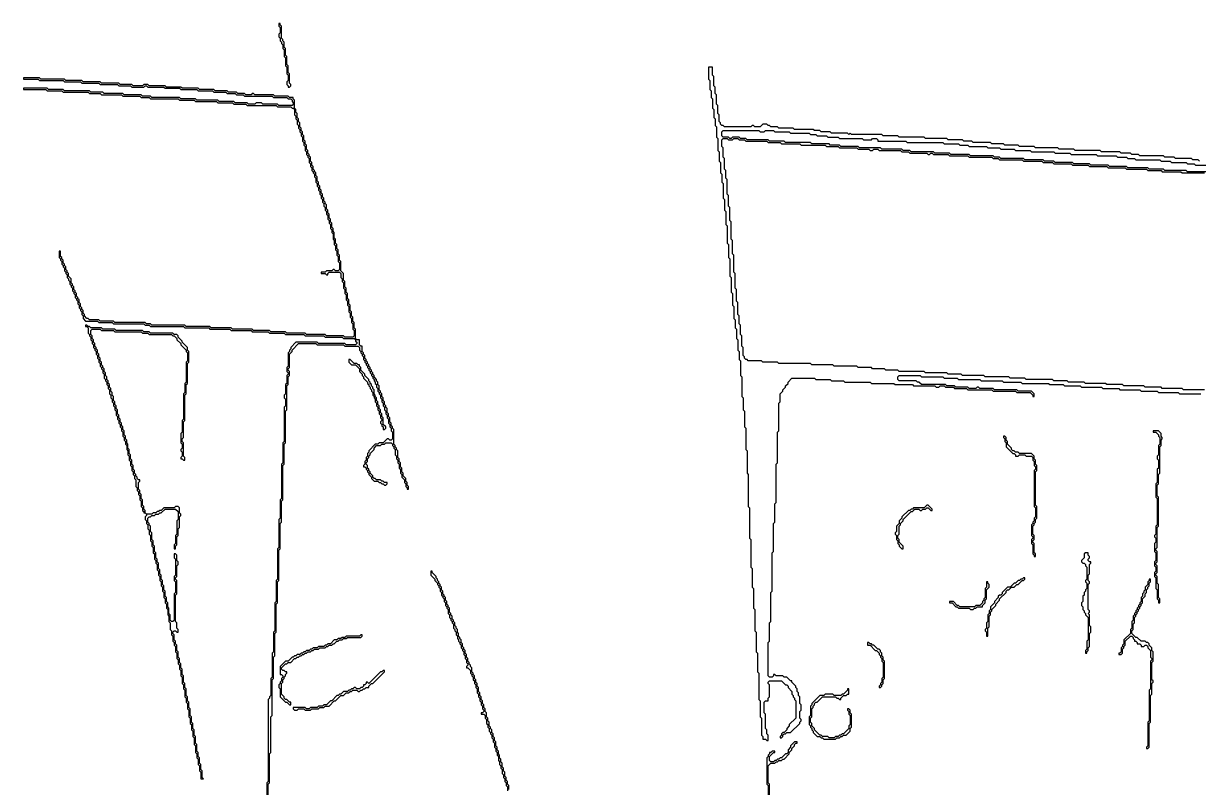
# Model space of a CAD drawing. Header units: metres. Extents: x 0 to 100, y 0 to 128.
# Drawn here: x 53.35 to 75.56, y 42.41 to 56.85 of the extents above; entities that cross this region are included whole.
import ezdxf

# ---------------------------------------------------------------- set-up
doc = ezdxf.new("R2010")
doc.units = ezdxf.units.M

msp = doc.modelspace()

# ---------------------------------------------------------------- linework, layer by layer
for points in [[(58.175, 56.85), (58.175, 56.8), (58.2, 56.775), (58.2, 56.675), (58.175, 56.65), (58.175, 56.6), (58.2, 56.575), (58.2, 56.525), (58.225, 56.5), (58.225, 56.475), (58.25, 56.45), (58.25, 56.375), (58.275, 56.35), (58.275, 56.225), (58.3, 56.2), (58.3, 56.05), (58.325, 56.025), (58.325, 55.9), (58.35, 55.875), (58.35, 55.775), (58.325, 55.75), (58.325, 55.7), (58.35, 55.675), (58.35, 55.65), (58.375, 55.65), (58.4, 55.675), (58.4, 55.7), (58.375, 55.725), (58.375, 55.9), (58.35, 55.925), (58.35, 56.05), (58.325, 56.075), (58.325, 56.225), (58.3, 56.25), (58.3, 56.375), (58.275, 56.4), (58.275, 56.5), (58.25, 56.525), (58.25, 56.55), (58.225, 56.575), (58.225, 56.8), (58.2, 56.825), (58.2, 56.85)], [(54.525, 51.15), (54.525, 51.125), (54.55, 51.125), (54.575, 51.1), (54.575, 51), (54.6, 50.975), (54.6, 50.95), (54.625, 50.925), (54.625, 50.875), (54.65, 50.85), (54.65, 50.8), (54.675, 50.775), (54.675, 50.725), (54.7, 50.7), (54.7, 50.675), (54.725, 50.65), (54.725, 50.6), (54.75, 50.575), (54.75, 50.525), (54.775, 50.5), (54.775, 50.45), (54.8, 50.425), (54.8, 50.375), (54.825, 50.35), (54.825, 50.325), (54.85, 50.3), (54.85, 50.25), (54.875, 50.225), (54.875, 50.15), (54.9, 50.125), (54.9, 50.1), (54.925, 50.075), (54.925, 50.025), (54.95, 50), (54.95, 49.95), (54.975, 49.925), (54.975, 49.85), (55, 49.825), (55, 49.775), (55.025, 49.75), (55.025, 49.7), (55.05, 49.675), (55.05, 49.625), (55.075, 49.6), (55.075, 49.55), (55.1, 49.525), (55.1, 49.45), (55.125, 49.425), (55.125, 49.375), (55.15, 49.35), (55.15, 49.3), (55.175, 49.275), (55.175, 49.225), (55.2, 49.2), (55.2, 49.15), (55.225, 49.125), (55.225, 49.05), (55.25, 49.025), (55.25, 48.975), (55.275, 48.95), (55.275, 48.9), (55.3, 48.875), (55.3, 48.8), (55.325, 48.775), (55.325, 48.7), (55.35, 48.675), (55.35, 48.6), (55.375, 48.575), (55.375, 48.5), (55.4, 48.475), (55.4, 48.4), (55.425, 48.375), (55.425, 48.325), (55.45, 48.3), (55.45, 48.25), (55.475, 48.225), (55.475, 48.1), (55.5, 48.075), (55.5, 48.025), (55.525, 48), (55.525, 47.95), (55.55, 47.925), (55.55, 47.85), (55.575, 47.825), (55.575, 47.725), (55.6, 47.7), (55.6, 47.65), (55.625, 47.625), (55.625, 47.6), (55.65, 47.6), (55.675, 47.575), (55.675, 47.55), (55.65, 47.525), (55.65, 47.475), (55.675, 47.45), (55.675, 47.4), (55.7, 47.375), (55.7, 47.3), (55.725, 47.275), (55.725, 47.2), (55.75, 47.175), (55.75, 47.075), (55.775, 47.05), (55.775, 46.975), (55.8, 46.95), (55.8, 46.85), (55.825, 46.825), (55.825, 46.725), (55.85, 46.7), (55.85, 46.65), (55.875, 46.625), (55.875, 46.525), (55.9, 46.5), (55.9, 46.425), (55.925, 46.4), (55.925, 46.325), (55.95, 46.3), (55.95, 46.225), (55.975, 46.2), (55.975, 46.125), (56, 46.1), (56, 46), (56.025, 45.975), (56.025, 45.9), (56.05, 45.875), (56.05, 45.8), (56.075, 45.775), (56.075, 45.675), (56.1, 45.65), (56.1, 45.55), (56.125, 45.525), (56.125, 45.4), (56.15, 45.375), (56.15, 45.3), (56.175, 45.275), (56.175, 45.175), (56.2, 45.15), (56.2, 45.1), (56.225, 45.075), (56.225, 44.975), (56.25, 44.95), (56.25, 44.85), (56.275, 44.825), (56.275, 44.75), (56.3, 44.725), (56.3, 44.65), (56.325, 44.625), (56.325, 44.525), (56.35, 44.5), (56.35, 44.375), (56.375, 44.35), (56.375, 44.275), (56.4, 44.25), (56.4, 44.125), (56.425, 44.1), (56.425, 44.025), (56.45, 44), (56.45, 43.9), (56.475, 43.875), (56.475, 43.75), (56.5, 43.725), (56.5, 43.625), (56.525, 43.6), (56.525, 43.5), (56.55, 43.475), (56.55, 43.375), (56.575, 43.35), (56.575, 43.225), (56.6, 43.2), (56.6, 43.075), (56.625, 43.05), (56.625, 42.975), (56.65, 42.95), (56.65, 42.85), (56.675, 42.825), (56.675, 42.725), (56.7, 42.7), (56.7, 42.575), (56.75, 42.575), (56.725, 42.6), (56.725, 42.725), (56.7, 42.75), (56.7, 42.85), (56.675, 42.875), (56.675, 42.975), (56.65, 43), (56.65, 43.075), (56.625, 43.1), (56.625, 43.225), (56.6, 43.25), (56.6, 43.375), (56.575, 43.4), (56.575, 43.5), (56.55, 43.525), (56.55, 43.625), (56.525, 43.65), (56.525, 43.75), (56.5, 43.775), (56.5, 43.9), (56.475, 43.925), (56.475, 44.025), (56.45, 44.05), (56.45, 44.125), (56.425, 44.15), (56.425, 44.275), (56.4, 44.3), (56.4, 44.375), (56.375, 44.4), (56.375, 44.525), (56.35, 44.55), (56.35, 44.65), (56.325, 44.675), (56.325, 44.75), (56.3, 44.775), (56.3, 44.85), (56.275, 44.875), (56.275, 44.975), (56.25, 45), (56.25, 45.1), (56.225, 45.125), (56.225, 45.175), (56.2, 45.2), (56.2, 45.3), (56.175, 45.325), (56.175, 45.35), (56.2, 45.375), (56.225, 45.375), (56.25, 45.35), (56.275, 45.35), (56.275, 45.4), (56.25, 45.425), (56.25, 45.525), (56.225, 45.55), (56.225, 46.05), (56.25, 46.075), (56.25, 46.325), (56.225, 46.35), (56.225, 46.375), (56.25, 46.4), (56.25, 46.6), (56.275, 46.625), (56.275, 46.675), (56.25, 46.7), (56.25, 46.8), (56.225, 46.825), (56.2, 46.825), (56.2, 46.75), (56.225, 46.725), (56.225, 46.425), (56.2, 46.4), (56.2, 46.325), (56.225, 46.3), (56.225, 46.1), (56.2, 46.075), (56.2, 45.575), (56.175, 45.55), (56.15, 45.55), (56.125, 45.575), (56.125, 45.675), (56.1, 45.7), (56.1, 45.8), (56.075, 45.825), (56.075, 45.9), (56.05, 45.925), (56.05, 46), (56.025, 46.025), (56.025, 46.125), (56, 46.15), (56, 46.225), (55.975, 46.25), (55.975, 46.325), (55.95, 46.35), (55.95, 46.425), (55.925, 46.45), (55.925, 46.525), (55.9, 46.55), (55.9, 46.65), (55.875, 46.675), (55.875, 46.725), (55.85, 46.75), (55.85, 46.85), (55.825, 46.875), (55.825, 46.975), (55.8, 47), (55.8, 47.075), (55.775, 47.1), (55.775, 47.225), (55.75, 47.25), (55.75, 47.35), (55.725, 47.375), (55.725, 47.4), (55.7, 47.425), (55.7, 47.5), (55.725, 47.525), (55.75, 47.525), (55.775, 47.55), (55.825, 47.55), (55.85, 47.575), (55.9, 47.575), (55.925, 47.6), (55.95, 47.6), (56.025, 47.675), (56.225, 47.675), (56.275, 47.625), (56.275, 47.475), (56.25, 47.45), (56.25, 47.2), (56.225, 47.175), (56.225, 47.025), (56.2, 47), (56.2, 46.925), (56.225, 46.925), (56.225, 46.975), (56.25, 47), (56.25, 47.15), (56.275, 47.175), (56.275, 47.3), (56.3, 47.325), (56.3, 47.525), (56.325, 47.55), (56.325, 47.575), (56.3, 47.6), (56.3, 47.7), (56.275, 47.725), (56.225, 47.725), (56.2, 47.7), (56, 47.7), (55.95, 47.65), (55.925, 47.65), (55.9, 47.625), (55.875, 47.625), (55.85, 47.6), (55.8, 47.6), (55.775, 47.575), (55.675, 47.575), (55.65, 47.6), (55.65, 47.65), (55.625, 47.675), (55.625, 47.725), (55.6, 47.75), (55.6, 47.85), (55.575, 47.875), (55.575, 47.95), (55.55, 47.975), (55.55, 48.025), (55.525, 48.05), (55.525, 48.175), (55.55, 48.2), (55.55, 48.225), (55.525, 48.225), (55.5, 48.25), (55.5, 48.275), (55.475, 48.3), (55.475, 48.325), (55.45, 48.35), (55.45, 48.4), (55.425, 48.425), (55.425, 48.5), (55.4, 48.525), (55.4, 48.6), (55.375, 48.625), (55.375, 48.7), (55.35, 48.725), (55.35, 48.8), (55.325, 48.825), (55.325, 48.9), (55.3, 48.925), (55.3, 48.975), (55.275, 49), (55.275, 49.05), (55.25, 49.075), (55.25, 49.15), (55.225, 49.175), (55.225, 49.225), (55.2, 49.25), (55.2, 49.3), (55.175, 49.325), (55.175, 49.375), (55.15, 49.4), (55.15, 49.45), (55.125, 49.475), (55.125, 49.55), (55.1, 49.575), (55.1, 49.625), (55.075, 49.65), (55.075, 49.7), (55.05, 49.725), (55.05, 49.8), (55.025, 49.825), (55.025, 49.875), (55, 49.9), (55, 49.95), (54.975, 49.975), (54.975, 50.025), (54.95, 50.05), (54.95, 50.1), (54.925, 50.125), (54.925, 50.175), (54.9, 50.2), (54.9, 50.25), (54.875, 50.275), (54.875, 50.325), (54.85, 50.35), (54.85, 50.375), (54.825, 50.4), (54.825, 50.45), (54.8, 50.475), (54.8, 50.525), (54.775, 50.55), (54.775, 50.6), (54.75, 50.625), (54.75, 50.675), (54.725, 50.7), (54.725, 50.725), (54.7, 50.75), (54.7, 50.8), (54.675, 50.825), (54.675, 50.875), (54.65, 50.9), (54.65, 50.95), (54.625, 50.975), (54.625, 51.05), (54.65, 51.075), (54.8, 51.075), (54.825, 51.05), (55.05, 51.05), (55.075, 51.025), (55.575, 51.025), (55.6, 51), (55.7, 51), (55.725, 50.975), (56.15, 50.975), (56.175, 50.95), (56.2, 50.95), (56.25, 50.9), (56.25, 50.875), (56.325, 50.8), (56.325, 50.775), (56.425, 50.675), (56.425, 50.65), (56.45, 50.625), (56.45, 50.475), (56.425, 50.45), (56.425, 50.075), (56.4, 50.05), (56.4, 49.875), (56.375, 49.85), (56.375, 49.375), (56.35, 49.35), (56.35, 49.125), (56.325, 49.1), (56.325, 48.925), (56.35, 48.9), (56.35, 48.825), (56.325, 48.8), (56.325, 48.775), (56.35, 48.75), (56.35, 48.675), (56.325, 48.65), (56.325, 48.625), (56.35, 48.625), (56.375, 48.6), (56.4, 48.6), (56.4, 48.65), (56.375, 48.675), (56.375, 48.925), (56.35, 48.95), (56.35, 49), (56.375, 49.025), (56.375, 49.325), (56.4, 49.35), (56.4, 49.825), (56.425, 49.85), (56.425, 50.025), (56.45, 50.05), (56.45, 50.425), (56.475, 50.45), (56.475, 50.65), (56.45, 50.675), (56.45, 50.725), (56.35, 50.825), (56.35, 50.85), (56.275, 50.925), (56.275, 50.95), (56.25, 50.975), (56.2, 50.975), (56.175, 51), (55.75, 51), (55.725, 51.025), (55.625, 51.025), (55.6, 51.05), (55.1, 51.05), (55.075, 51.075), (54.85, 51.075), (54.825, 51.1), (54.625, 51.1), (54.6, 51.125), (54.575, 51.125), (54.55, 51.15)], [(59.5, 50.5), (59.5, 50.45), (59.55, 50.4), (59.625, 50.4), (59.7, 50.325), (59.7, 50.275), (59.75, 50.225), (59.75, 50.2), (59.775, 50.175), (59.775, 50.15), (59.85, 50.075), (59.85, 50.05), (59.875, 50.025), (59.875, 50), (59.9, 49.975), (59.9, 49.95), (59.925, 49.925), (59.925, 49.9), (59.95, 49.875), (59.95, 49.825), (59.975, 49.8), (59.975, 49.775), (60, 49.75), (60, 49.7), (60.025, 49.675), (60.025, 49.625), (60.05, 49.6), (60.05, 49.55), (60.075, 49.525), (60.075, 49.475), (60.1, 49.45), (60.1, 49.4), (60.125, 49.375), (60.125, 49.35), (60.1, 49.325), (60.1, 49.3), (60.125, 49.275), (60.125, 49.25), (60.15, 49.225), (60.15, 49.175), (60.175, 49.175), (60.2, 49.2), (60.2, 49.225), (60.15, 49.275), (60.15, 49.4), (60.125, 49.425), (60.125, 49.475), (60.1, 49.5), (60.1, 49.55), (60.075, 49.575), (60.075, 49.625), (60.05, 49.65), (60.05, 49.7), (60.025, 49.725), (60.025, 49.775), (60, 49.8), (60, 49.825), (59.975, 49.85), (59.975, 49.925), (59.95, 49.95), (59.95, 49.975), (59.925, 50), (59.925, 50.025), (59.9, 50.05), (59.9, 50.075), (59.875, 50.1), (59.875, 50.125), (59.8, 50.2), (59.8, 50.225), (59.725, 50.3), (59.725, 50.35), (59.7, 50.375), (59.7, 50.4), (59.675, 50.4), (59.65, 50.425), (59.6, 50.425), (59.525, 50.5)], [(74.7, 49.15), (74.7, 49.125), (74.75, 49.125), (74.8, 49.075), (74.8, 49.05), (74.825, 49.025), (74.825, 48.9), (74.8, 48.875), (74.8, 48.7), (74.775, 48.675), (74.775, 48.625), (74.8, 48.6), (74.8, 48.45), (74.775, 48.425), (74.775, 48.175), (74.75, 48.15), (74.75, 47.9), (74.775, 47.875), (74.775, 47.375), (74.75, 47.35), (74.75, 47.2), (74.725, 47.175), (74.725, 47.15), (74.75, 47.125), (74.75, 47.05), (74.725, 47.025), (74.725, 46.875), (74.75, 46.85), (74.75, 46.7), (74.725, 46.675), (74.725, 46.6), (74.75, 46.575), (74.75, 46.5), (74.725, 46.475), (74.725, 46.4), (74.75, 46.375), (74.75, 46.175), (74.775, 46.15), (74.775, 45.975), (74.8, 45.95), (74.8, 45.9), (74.825, 45.9), (74.825, 45.975), (74.8, 46), (74.8, 46.25), (74.775, 46.275), (74.775, 46.4), (74.75, 46.425), (74.75, 46.45), (74.775, 46.475), (74.775, 46.6), (74.75, 46.625), (74.75, 46.65), (74.775, 46.675), (74.775, 46.875), (74.75, 46.9), (74.75, 46.925), (74.775, 46.95), (74.775, 47.325), (74.8, 47.35), (74.8, 47.9), (74.775, 47.925), (74.775, 48.125), (74.8, 48.15), (74.8, 48.325), (74.825, 48.35), (74.825, 48.85), (74.85, 48.875), (74.85, 48.975), (74.875, 49), (74.875, 49.025), (74.85, 49.05), (74.85, 49.1), (74.8, 49.15)], [(71.875, 49.05), (71.875, 49.025), (71.9, 49), (71.9, 48.95), (71.925, 48.925), (71.925, 48.85), (72.05, 48.725), (72.075, 48.725), (72.1, 48.7), (72.1, 48.675), (72.15, 48.675), (72.175, 48.7), (72.275, 48.7), (72.3, 48.675), (72.4, 48.675), (72.425, 48.65), (72.425, 48.6), (72.45, 48.575), (72.45, 48.5), (72.475, 48.475), (72.475, 48.425), (72.45, 48.4), (72.45, 47.725), (72.475, 47.7), (72.475, 47.525), (72.45, 47.5), (72.45, 47.45), (72.425, 47.425), (72.425, 47.4), (72.4, 47.375), (72.4, 47.175), (72.425, 47.15), (72.425, 47.125), (72.4, 47.1), (72.4, 47.025), (72.425, 47), (72.425, 46.825), (72.45, 46.8), (72.45, 46.775), (72.475, 46.775), (72.475, 46.825), (72.45, 46.85), (72.45, 47.025), (72.425, 47.05), (72.425, 47.075), (72.45, 47.1), (72.45, 47.175), (72.425, 47.2), (72.425, 47.35), (72.45, 47.375), (72.45, 47.4), (72.475, 47.425), (72.475, 47.475), (72.5, 47.5), (72.5, 47.725), (72.475, 47.75), (72.475, 48.375), (72.5, 48.4), (72.5, 48.5), (72.475, 48.525), (72.475, 48.6), (72.45, 48.625), (72.45, 48.675), (72.4, 48.725), (72.175, 48.725), (72.15, 48.75), (72.1, 48.75), (72.075, 48.775), (72.05, 48.775), (72.025, 48.8), (72.025, 48.825), (71.95, 48.9), (71.95, 48.95), (71.925, 48.975), (71.925, 49.025), (71.9, 49.05)], [(70.425, 47.75), (70.375, 47.7), (70.175, 47.7), (70.15, 47.675), (70.125, 47.675), (70.1, 47.65), (70.075, 47.65), (69.95, 47.525), (69.95, 47.5), (69.9, 47.45), (69.9, 47.4), (69.85, 47.35), (69.85, 47.25), (69.825, 47.225), (69.825, 47.2), (69.85, 47.175), (69.85, 47.1), (69.875, 47.075), (69.875, 47.025), (69.9, 47), (69.9, 46.975), (69.95, 46.925), (69.975, 46.925), (69.975, 46.975), (69.9, 47.05), (69.9, 47.1), (69.875, 47.125), (69.875, 47.175), (69.9, 47.2), (69.9, 47.35), (69.925, 47.375), (69.925, 47.4), (69.975, 47.45), (69.975, 47.475), (70.125, 47.625), (70.15, 47.625), (70.2, 47.675), (70.275, 47.675), (70.3, 47.65), (70.325, 47.65), (70.35, 47.675), (70.4, 47.675), (70.425, 47.7), (70.45, 47.7), (70.5, 47.65), (70.525, 47.65), (70.525, 47.675), (70.45, 47.75)], [(73.425, 46.85), (73.4, 46.825), (73.4, 46.75), (73.35, 46.7), (73.35, 46.675), (73.375, 46.65), (73.4, 46.65), (73.425, 46.625), (73.425, 46.6), (73.45, 46.575), (73.45, 46.35), (73.425, 46.325), (73.425, 46.3), (73.45, 46.275), (73.45, 46.175), (73.425, 46.15), (73.425, 46.125), (73.4, 46.1), (73.4, 46.05), (73.375, 46.025), (73.375, 45.925), (73.35, 45.9), (73.35, 45.85), (73.375, 45.825), (73.375, 45.775), (73.4, 45.75), (73.4, 45.725), (73.425, 45.7), (73.425, 45.675), (73.475, 45.625), (73.475, 45.2), (73.45, 45.175), (73.45, 45.025), (73.425, 45), (73.425, 44.95), (73.45, 44.95), (73.45, 44.975), (73.475, 45), (73.475, 45.05), (73.5, 45.075), (73.5, 45.325), (73.525, 45.35), (73.525, 45.45), (73.5, 45.475), (73.5, 45.675), (73.475, 45.7), (73.5, 45.725), (73.5, 45.75), (73.475, 45.775), (73.475, 46.25), (73.5, 46.275), (73.5, 46.3), (73.475, 46.325), (73.475, 46.425), (73.5, 46.45), (73.5, 46.625), (73.525, 46.65), (73.525, 46.675), (73.5, 46.675), (73.475, 46.7), (73.475, 46.725), (73.5, 46.75), (73.5, 46.775), (73.475, 46.8), (73.475, 46.85)], [(71.55, 46.3), (71.55, 46.2), (71.525, 46.175), (71.525, 46), (71.5, 45.975), (71.5, 45.95), (71.475, 45.925), (71.475, 45.9), (71.425, 45.85), (71.35, 45.85), (71.325, 45.825), (71.05, 45.825), (71.025, 45.85), (71, 45.85), (70.925, 45.925), (70.85, 45.925), (70.85, 45.9), (70.9, 45.9), (70.975, 45.825), (71, 45.825), (71.025, 45.8), (71.225, 45.8), (71.25, 45.775), (71.3, 45.775), (71.325, 45.8), (71.35, 45.8), (71.375, 45.825), (71.475, 45.825), (71.475, 45.85), (71.525, 45.9), (71.525, 45.95), (71.55, 45.975), (71.55, 46.15), (71.6, 46.2), (71.6, 46.25), (71.575, 46.275), (71.575, 46.3)], [(72.25, 46.375), (72.225, 46.35), (72.2, 46.35), (72.175, 46.325), (72.15, 46.325), (72.1, 46.275), (72.075, 46.275), (72, 46.2), (71.95, 46.2), (71.85, 46.1), (71.85, 46.075), (71.825, 46.05), (71.8, 46.05), (71.775, 46.025), (71.775, 46), (71.7, 45.925), (71.7, 45.9), (71.625, 45.825), (71.625, 45.775), (71.6, 45.75), (71.6, 45.7), (71.575, 45.675), (71.575, 45.55), (71.55, 45.525), (71.55, 45.425), (71.525, 45.4), (71.525, 45.375), (71.55, 45.35), (71.55, 45.275), (71.575, 45.275), (71.575, 45.425), (71.6, 45.45), (71.6, 45.65), (71.625, 45.675), (71.625, 45.725), (71.65, 45.75), (71.65, 45.775), (71.725, 45.85), (71.725, 45.875), (71.8, 45.95), (71.8, 45.975), (71.925, 46.1), (71.925, 46.125), (71.95, 46.15), (71.975, 46.15), (72.025, 46.2), (72.075, 46.2), (72.125, 46.25), (72.15, 46.25), (72.225, 46.325), (72.25, 46.325), (72.275, 46.35), (72.275, 46.375)], [(74.625, 46.35), (74.625, 46.325), (74.6, 46.3), (74.6, 46.25), (74.55, 46.2), (74.55, 46.15), (74.525, 46.125), (74.525, 46.1), (74.5, 46.075), (74.5, 46.025), (74.475, 46), (74.475, 45.925), (74.45, 45.9), (74.45, 45.875), (74.425, 45.85), (74.425, 45.825), (74.4, 45.8), (74.4, 45.775), (74.375, 45.75), (74.375, 45.725), (74.35, 45.7), (74.35, 45.675), (74.325, 45.65), (74.325, 45.575), (74.3, 45.55), (74.3, 45.425), (74.275, 45.4), (74.275, 45.325), (74.15, 45.2), (74.15, 45.125), (74.125, 45.1), (74.125, 45.075), (74.1, 45.05), (74.1, 44.975), (74.075, 44.95), (74.05, 44.95), (74.05, 44.925), (74.1, 44.925), (74.125, 44.95), (74.125, 45.025), (74.15, 45.05), (74.15, 45.075), (74.175, 45.1), (74.175, 45.175), (74.275, 45.275), (74.3, 45.275), (74.325, 45.25), (74.325, 45.225), (74.35, 45.2), (74.35, 45.175), (74.375, 45.175), (74.4, 45.15), (74.4, 45.125), (74.45, 45.125), (74.475, 45.1), (74.475, 45.075), (74.525, 45.075), (74.55, 45.1), (74.575, 45.1), (74.6, 45.075), (74.6, 45.05), (74.65, 45), (74.65, 44.875), (74.675, 44.85), (74.675, 44.825), (74.65, 44.8), (74.65, 44.275), (74.625, 44.25), (74.625, 43.675), (74.6, 43.65), (74.6, 43.2), (74.575, 43.175), (74.575, 43.15), (74.6, 43.15), (74.625, 43.175), (74.625, 43.625), (74.65, 43.65), (74.65, 44.15), (74.675, 44.175), (74.675, 44.375), (74.7, 44.4), (74.7, 44.425), (74.675, 44.45), (74.675, 44.775), (74.7, 44.8), (74.7, 44.975), (74.675, 45), (74.675, 45.05), (74.625, 45.1), (74.625, 45.125), (74.6, 45.15), (74.575, 45.15), (74.55, 45.175), (74.475, 45.175), (74.4, 45.25), (74.375, 45.25), (74.3, 45.325), (74.3, 45.375), (74.325, 45.4), (74.325, 45.5), (74.35, 45.525), (74.35, 45.625), (74.375, 45.65), (74.375, 45.675), (74.4, 45.7), (74.4, 45.725), (74.425, 45.75), (74.425, 45.775), (74.45, 45.8), (74.45, 45.825), (74.475, 45.85), (74.475, 45.875), (74.5, 45.9), (74.5, 45.975), (74.55, 46.025), (74.55, 46.075), (74.575, 46.1), (74.575, 46.15), (74.6, 46.175), (74.6, 46.2), (74.625, 46.225), (74.625, 46.275), (74.65, 46.3), (74.65, 46.35)], [(59.725, 45.3), (59.7, 45.275), (59.45, 45.275), (59.425, 45.25), (59.375, 45.25), (59.35, 45.225), (59.3, 45.225), (59.275, 45.2), (59.225, 45.2), (59.15, 45.125), (59.1, 45.125), (59.075, 45.1), (59.05, 45.1), (59.025, 45.075), (58.925, 45.075), (58.9, 45.05), (58.825, 45.05), (58.8, 45.025), (58.775, 45.025), (58.75, 45), (58.7, 45), (58.675, 44.975), (58.65, 44.975), (58.625, 44.95), (58.6, 44.95), (58.575, 44.925), (58.525, 44.925), (58.5, 44.9), (58.475, 44.9), (58.45, 44.875), (58.425, 44.875), (58.35, 44.8), (58.3, 44.8), (58.2, 44.7), (58.2, 44.55), (58.225, 44.55), (58.25, 44.525), (58.25, 44.5), (58.225, 44.475), (58.225, 44.425), (58.2, 44.4), (58.2, 44.375), (58.175, 44.35), (58.175, 44.3), (58.2, 44.275), (58.2, 44.125), (58.3, 44.025), (58.325, 44.025), (58.375, 43.975), (58.4, 43.975), (58.4, 44.025), (58.375, 44.025), (58.325, 44.075), (58.3, 44.075), (58.275, 44.1), (58.275, 44.125), (58.225, 44.175), (58.225, 44.375), (58.25, 44.4), (58.25, 44.45), (58.275, 44.475), (58.275, 44.5), (58.3, 44.525), (58.3, 44.55), (58.325, 44.575), (58.325, 44.6), (58.3, 44.6), (58.275, 44.625), (58.25, 44.625), (58.225, 44.65), (58.225, 44.675), (58.3, 44.75), (58.325, 44.75), (58.35, 44.775), (58.4, 44.775), (58.475, 44.85), (58.5, 44.85), (58.525, 44.875), (58.55, 44.875), (58.575, 44.9), (58.6, 44.9), (58.625, 44.925), (58.65, 44.925), (58.675, 44.95), (58.7, 44.95), (58.725, 44.975), (58.775, 44.975), (58.8, 45), (58.825, 45), (58.85, 45.025), (58.925, 45.025), (58.95, 45.05), (59.05, 45.05), (59.075, 45.075), (59.1, 45.075), (59.125, 45.1), (59.175, 45.1), (59.2, 45.125), (59.225, 45.125), (59.275, 45.175), (59.3, 45.175), (59.325, 45.2), (59.375, 45.2), (59.4, 45.225), (59.45, 45.225), (59.475, 45.25), (59.725, 45.25), (59.75, 45.275), (59.75, 45.3)], [(69.3, 45.15), (69.3, 45.1), (69.35, 45.1), (69.45, 45), (69.475, 45), (69.525, 44.95), (69.525, 44.925), (69.55, 44.9), (69.55, 44.875), (69.575, 44.85), (69.575, 44.8), (69.6, 44.775), (69.6, 44.5), (69.575, 44.475), (69.575, 44.4), (69.55, 44.375), (69.55, 44.35), (69.525, 44.325), (69.525, 44.3), (69.55, 44.3), (69.575, 44.325), (69.575, 44.35), (69.6, 44.375), (69.6, 44.45), (69.625, 44.475), (69.625, 44.8), (69.6, 44.825), (69.6, 44.875), (69.575, 44.9), (69.575, 44.95), (69.55, 44.975), (69.55, 45), (69.525, 45.025), (69.5, 45.025), (69.425, 45.1), (69.4, 45.1), (69.375, 45.125), (69.35, 45.125), (69.325, 45.15)], [(60.15, 44.625), (60.125, 44.6), (60.1, 44.6), (59.875, 44.375), (59.85, 44.4), (59.825, 44.4), (59.825, 44.375), (59.8, 44.35), (59.775, 44.35), (59.775, 44.325), (59.75, 44.3), (59.725, 44.3), (59.7, 44.275), (59.65, 44.275), (59.625, 44.3), (59.6, 44.3), (59.575, 44.275), (59.55, 44.275), (59.525, 44.25), (59.5, 44.25), (59.475, 44.225), (59.4, 44.225), (59.35, 44.175), (59.325, 44.175), (59.3, 44.15), (59.275, 44.15), (59.175, 44.05), (59.15, 44.05), (59.075, 43.975), (59.025, 43.975), (59, 43.95), (58.925, 43.95), (58.9, 43.925), (58.775, 43.925), (58.75, 43.9), (58.7, 43.9), (58.675, 43.925), (58.45, 43.925), (58.45, 43.9), (58.475, 43.875), (58.525, 43.875), (58.55, 43.9), (58.65, 43.9), (58.675, 43.875), (58.775, 43.875), (58.8, 43.9), (58.925, 43.9), (58.95, 43.925), (59.025, 43.925), (59.05, 43.95), (59.125, 43.95), (59.225, 44.05), (59.25, 44.05), (59.35, 44.15), (59.4, 44.15), (59.45, 44.2), (59.5, 44.2), (59.525, 44.225), (59.55, 44.225), (59.575, 44.25), (59.65, 44.25), (59.675, 44.225), (59.7, 44.225), (59.725, 44.25), (59.75, 44.25), (59.775, 44.275), (59.8, 44.275), (59.825, 44.3), (59.875, 44.3), (59.875, 44.325), (59.925, 44.375), (59.95, 44.375), (60.175, 44.6), (60.175, 44.625)], [(68.925, 44.275), (68.925, 44.25), (68.85, 44.175), (68.825, 44.175), (68.8, 44.15), (68.675, 44.15), (68.65, 44.175), (68.5, 44.175), (68.475, 44.15), (68.4, 44.15), (68.25, 44), (68.25, 43.975), (68.225, 43.95), (68.225, 43.775), (68.2, 43.75), (68.2, 43.6), (68.225, 43.575), (68.225, 43.55), (68.25, 43.525), (68.25, 43.5), (68.275, 43.475), (68.275, 43.45), (68.35, 43.375), (68.4, 43.375), (68.425, 43.35), (68.45, 43.35), (68.475, 43.325), (68.7, 43.325), (68.725, 43.35), (68.775, 43.35), (68.8, 43.375), (68.825, 43.375), (68.85, 43.4), (68.9, 43.4), (68.975, 43.475), (68.975, 43.525), (69, 43.55), (69, 43.8), (68.975, 43.825), (68.975, 43.875), (68.95, 43.9), (68.925, 43.9), (68.925, 43.875), (68.95, 43.85), (68.95, 43.8), (68.975, 43.775), (68.975, 43.6), (68.95, 43.575), (68.95, 43.525), (68.85, 43.425), (68.825, 43.425), (68.8, 43.4), (68.775, 43.4), (68.75, 43.375), (68.7, 43.375), (68.675, 43.35), (68.575, 43.35), (68.55, 43.375), (68.45, 43.375), (68.425, 43.4), (68.4, 43.4), (68.3, 43.5), (68.3, 43.525), (68.25, 43.575), (68.25, 43.625), (68.225, 43.65), (68.225, 43.725), (68.25, 43.75), (68.25, 43.9), (68.275, 43.925), (68.275, 43.95), (68.3, 43.975), (68.3, 44), (68.325, 44.025), (68.35, 44.025), (68.45, 44.125), (68.7, 44.125), (68.725, 44.1), (68.75, 44.1), (68.775, 44.075), (68.8, 44.075), (68.8, 44.1), (68.85, 44.15), (68.9, 44.15), (68.925, 44.175), (68.95, 44.175), (68.95, 44.275)]]:
    msp.add_lwpolyline(points, close=True)
for points in [[(75.575, 54.25), (75.55, 54.275), (75.45, 54.275), (75.425, 54.3), (75.125, 54.3), (75.1, 54.325), (74.925, 54.325), (74.9, 54.35), (74.45, 54.35), (74.425, 54.375), (74.3, 54.375), (74.275, 54.4), (74.1, 54.4), (74.075, 54.425), (73.725, 54.425), (73.7, 54.45), (73.225, 54.45), (73.2, 54.475), (72.925, 54.475), (72.9, 54.5), (72.475, 54.5), (72.45, 54.525), (72.175, 54.525), (72.15, 54.55), (71.9, 54.55), (71.875, 54.575), (71.65, 54.575), (71.625, 54.6), (71.3, 54.6), (71.275, 54.625), (71.125, 54.625), (71.1, 54.65), (70.825, 54.65), (70.8, 54.675), (70.4, 54.675), (70.375, 54.7), (69.9, 54.7), (69.875, 54.725), (69.6, 54.725), (69.575, 54.75), (69, 54.75), (68.975, 54.775), (68.95, 54.75), (68.925, 54.775), (68.625, 54.775), (68.6, 54.8), (68.425, 54.8), (68.4, 54.825), (68.3, 54.825), (68.275, 54.85), (67.925, 54.85), (67.9, 54.875), (67.625, 54.875), (67.6, 54.9), (67.475, 54.9), (67.45, 54.925), (67.425, 54.925), (67.4, 54.95), (67.325, 54.95), (67.275, 54.9), (67.175, 54.9), (67.15, 54.925), (67.125, 54.925), (67.1, 54.9), (66.6, 54.9), (66.575, 54.925), (66.55, 54.925), (66.525, 54.95), (66.525, 54.975), (66.5, 55), (66.5, 55.125), (66.475, 55.15), (66.475, 55.3), (66.45, 55.325), (66.45, 55.5), (66.425, 55.525), (66.425, 55.65), (66.4, 55.675), (66.4, 55.85), (66.375, 55.875), (66.375, 56.025), (66.3, 56.025), (66.3, 55.8), (66.325, 55.775), (66.325, 55.6), (66.35, 55.575), (66.35, 55.45), (66.375, 55.425), (66.375, 55.25), (66.4, 55.225), (66.4, 55.075), (66.425, 55.05), (66.425, 54.925), (66.45, 54.9), (66.45, 54.7), (66.475, 54.675), (66.475, 54.45), (66.5, 54.425), (66.5, 54.25), (66.525, 54.225), (66.525, 54.025), (66.55, 54), (66.55, 53.85), (66.575, 53.825), (66.575, 53.55), (66.6, 53.525), (66.6, 53.325), (66.625, 53.3), (66.625, 53.05), (66.65, 53.025), (66.65, 52.7), (66.675, 52.675), (66.675, 52.425), (66.7, 52.4), (66.7, 52.075), (66.725, 52.05), (66.725, 51.775), (66.75, 51.75), (66.75, 51.525), (66.775, 51.5), (66.775, 51.275), (66.8, 51.25), (66.8, 51.1), (66.825, 51.075), (66.825, 50.9), (66.85, 50.875), (66.85, 50.675), (66.875, 50.65), (66.875, 50.5), (66.9, 50.475), (66.9, 50.2), (66.925, 50.175), (66.925, 49.8), (66.95, 49.775), (66.95, 49.55), (66.975, 49.525), (66.975, 49.225), (67, 49.2), (67, 48.8), (67.025, 48.775), (67.025, 48.35), (67.05, 48.325), (67.05, 47.725), (67.075, 47.7), (67.075, 47.125), (67.1, 47.1), (67.1, 46.575), (67.125, 46.55), (67.125, 46.2), (67.15, 46.175), (67.15, 45.8), (67.175, 45.775), (67.175, 45.375), (67.2, 45.35), (67.2, 44.975), (67.225, 44.95), (67.225, 44.6), (67.25, 44.575), (67.25, 44.075), (67.275, 44.05), (67.275, 43.75), (67.3, 43.725), (67.3, 43.4), (67.325, 43.375), (67.325, 43.325), (67.375, 43.325), (67.4, 43.3), (67.425, 43.3), (67.425, 43.4), (67.4, 43.425), (67.4, 43.5), (67.375, 43.525), (67.375, 43.8), (67.35, 43.825), (67.35, 44.025), (67.375, 44.05), (67.425, 44.05), (67.425, 44.1), (67.45, 44.125), (67.45, 44.35), (67.425, 44.375), (67.425, 44.4), (67.45, 44.425), (67.675, 44.425), (67.75, 44.35), (67.775, 44.35), (67.8, 44.325), (67.8, 44.3), (67.875, 44.225), (67.875, 44.175), (67.9, 44.15), (67.9, 44.125), (67.925, 44.1), (67.925, 44.075), (67.95, 44.05), (67.95, 43.725), (67.825, 43.6), (67.825, 43.575), (67.775, 43.525), (67.775, 43.5), (67.725, 43.45), (67.7, 43.45), (67.675, 43.425), (67.675, 43.4), (67.65, 43.375), (67.65, 43.35), (67.675, 43.35), (67.7, 43.375), (67.7, 43.4), (67.725, 43.425), (67.75, 43.425), (67.775, 43.45), (67.85, 43.45), (68.025, 43.625), (68.025, 43.65), (68.05, 43.675), (68.05, 43.7), (68.025, 43.725), (68.025, 43.85), (68.05, 43.875), (68.05, 43.975), (68.025, 44), (68.025, 44.125), (68, 44.15), (68, 44.2), (67.975, 44.225), (67.975, 44.275), (67.95, 44.3), (67.95, 44.325), (67.875, 44.4), (67.875, 44.425), (67.85, 44.425), (67.775, 44.5), (67.725, 44.5), (67.7, 44.525), (67.575, 44.525), (67.55, 44.55), (67.525, 44.55), (67.525, 44.525), (67.5, 44.5), (67.45, 44.5), (67.425, 44.525), (67.425, 45.15), (67.45, 45.175), (67.45, 45.525), (67.475, 45.55), (67.475, 46.1), (67.5, 46.125), (67.5, 46.85), (67.525, 46.875), (67.525, 47.4), (67.55, 47.425), (67.55, 47.775), (67.575, 47.8), (67.575, 48.525), (67.6, 48.55), (67.6, 49.125), (67.625, 49.15), (67.625, 49.675), (67.65, 49.7), (67.65, 49.85), (67.7, 49.9), (67.7, 49.925), (67.75, 49.975), (67.75, 50), (67.8, 50.05), (67.8, 50.075), (67.875, 50.15), (68.3, 50.15), (68.325, 50.125), (68.6, 50.125), (68.625, 50.1), (68.85, 50.1), (68.875, 50.075), (69.35, 50.075), (69.375, 50.05), (69.8, 50.05), (69.825, 50.025), (70.15, 50.025), (70.175, 50), (70.575, 50), (70.6, 49.975), (70.65, 49.975), (70.675, 50), (70.75, 50), (70.775, 49.975), (70.925, 49.975), (70.95, 49.95), (71.175, 49.95), (71.2, 49.925), (71.65, 49.925), (71.675, 49.9), (72.1, 49.9), (72.125, 49.875), (72.375, 49.875), (72.425, 49.825), (72.425, 49.8), (72.45, 49.8), (72.45, 49.85), (72.4, 49.9), (72.15, 49.9), (72.125, 49.925), (71.7, 49.925), (71.675, 49.95), (71.425, 49.95), (71.4, 49.975), (71.375, 49.975), (71.35, 49.95), (71.225, 49.95), (71.2, 49.975), (70.975, 49.975), (70.95, 50), (70.8, 50), (70.775, 50.025), (70.325, 50.025), (70.275, 50.075), (70.25, 50.075), (70.225, 50.1), (69.9, 50.1), (69.875, 50.125), (69.875, 50.175), (69.9, 50.2), (70.3, 50.2), (70.325, 50.175), (70.725, 50.175), (70.75, 50.15), (71, 50.15), (71.025, 50.125), (71.425, 50.125), (71.45, 50.1), (71.85, 50.1), (71.875, 50.075), (72.2, 50.075), (72.225, 50.05), (72.725, 50.05), (72.75, 50.025), (73, 50.025), (73.025, 50), (73.325, 50), (73.35, 49.975), (73.725, 49.975), (73.75, 49.95), (74.05, 49.95), (74.075, 49.925), (74.45, 49.925), (74.475, 49.9), (74.775, 49.9), (74.8, 49.875), (75.175, 49.875), (75.2, 49.85), (75.6, 49.85)], [(57.975, 42), (57.975, 42.475), (58, 42.5), (58, 43.05), (58.025, 43.075), (58.025, 43.75), (58.05, 43.775), (58.05, 44.45), (58.075, 44.475), (58.075, 44.875), (58.1, 44.9), (58.1, 45.325), (58.125, 45.35), (58.125, 45.875), (58.15, 45.9), (58.15, 46.3), (58.175, 46.325), (58.175, 46.9), (58.2, 46.925), (58.2, 47.4), (58.225, 47.425), (58.225, 47.825), (58.25, 47.85), (58.25, 48.5), (58.275, 48.525), (58.275, 48.9), (58.3, 48.925), (58.3, 49.525), (58.325, 49.55), (58.325, 50), (58.35, 50.025), (58.35, 50.175), (58.375, 50.2), (58.375, 50.275), (58.35, 50.3), (58.35, 50.325), (58.375, 50.35), (58.375, 50.6), (58.425, 50.65), (58.425, 50.675), (58.55, 50.8), (58.875, 50.8), (58.9, 50.775), (59.4, 50.775), (59.425, 50.75), (59.675, 50.75), (59.7, 50.725), (59.7, 50.675), (59.725, 50.65), (59.725, 50.625), (59.75, 50.6), (59.75, 50.575), (59.775, 50.55), (59.775, 50.5), (59.8, 50.475), (59.8, 50.45), (59.825, 50.425), (59.825, 50.4), (59.85, 50.375), (59.85, 50.35), (59.875, 50.325), (59.875, 50.3), (59.9, 50.275), (59.9, 50.25), (59.925, 50.225), (59.925, 50.2), (59.95, 50.175), (59.95, 50.15), (59.975, 50.125), (59.975, 50.1), (60, 50.075), (60, 50.05), (60.025, 50.025), (60.025, 49.975), (60.05, 49.95), (60.05, 49.9), (60.075, 49.875), (60.075, 49.85), (60.1, 49.825), (60.1, 49.775), (60.125, 49.75), (60.125, 49.7), (60.15, 49.675), (60.15, 49.625), (60.175, 49.6), (60.175, 49.55), (60.2, 49.525), (60.2, 49.475), (60.225, 49.45), (60.225, 49.4), (60.25, 49.375), (60.25, 49.3), (60.275, 49.275), (60.275, 49.225), (60.3, 49.2), (60.3, 49.15), (60.325, 49.125), (60.325, 49), (60.3, 48.975), (60.275, 48.975), (60.25, 49), (60.225, 49), (60.15, 48.925), (60.075, 48.925), (60.05, 48.9), (60, 48.9), (59.875, 48.775), (59.875, 48.75), (59.85, 48.725), (59.85, 48.675), (59.825, 48.65), (59.825, 48.6), (59.8, 48.575), (59.8, 48.525), (59.775, 48.5), (59.775, 48.475), (59.8, 48.475), (59.825, 48.45), (59.825, 48.425), (59.85, 48.4), (59.85, 48.375), (59.875, 48.35), (59.875, 48.325), (59.925, 48.275), (59.925, 48.25), (59.975, 48.2), (60.05, 48.2), (60.075, 48.175), (60.1, 48.175), (60.125, 48.15), (60.15, 48.15), (60.175, 48.125), (60.2, 48.125), (60.225, 48.15), (60.225, 48.175), (60.175, 48.175), (60.15, 48.2), (60.125, 48.2), (60.1, 48.225), (60.025, 48.225), (60, 48.25), (59.975, 48.25), (59.95, 48.275), (59.95, 48.3), (59.9, 48.35), (59.9, 48.375), (59.875, 48.4), (59.875, 48.425), (59.85, 48.45), (59.85, 48.5), (59.825, 48.525), (59.825, 48.55), (59.85, 48.575), (59.85, 48.625), (59.875, 48.65), (59.875, 48.675), (59.9, 48.7), (59.9, 48.725), (59.975, 48.8), (59.975, 48.825), (60.025, 48.875), (60.1, 48.875), (60.125, 48.9), (60.175, 48.9), (60.2, 48.925), (60.3, 48.925), (60.325, 48.9), (60.325, 48.875), (60.35, 48.85), (60.35, 48.825), (60.375, 48.8), (60.375, 48.7), (60.4, 48.675), (60.4, 48.625), (60.425, 48.6), (60.425, 48.55), (60.45, 48.525), (60.45, 48.45), (60.475, 48.425), (60.475, 48.35), (60.5, 48.325), (60.5, 48.275), (60.55, 48.225), (60.55, 48.175), (60.575, 48.15), (60.575, 48.1), (60.6, 48.075), (60.6, 48.05), (60.625, 48.05), (60.625, 48.1), (60.6, 48.125), (60.6, 48.175), (60.575, 48.2), (60.575, 48.25), (60.525, 48.3), (60.525, 48.35), (60.5, 48.375), (60.5, 48.45), (60.475, 48.475), (60.475, 48.55), (60.45, 48.575), (60.45, 48.625), (60.425, 48.65), (60.425, 48.775), (60.4, 48.8), (60.4, 48.825), (60.375, 48.85), (60.375, 48.875), (60.35, 48.9), (60.35, 49.175), (60.325, 49.2), (60.325, 49.225), (60.3, 49.25), (60.3, 49.3), (60.275, 49.325), (60.275, 49.4), (60.25, 49.425), (60.25, 49.475), (60.225, 49.5), (60.225, 49.575), (60.2, 49.6), (60.2, 49.625), (60.175, 49.65), (60.175, 49.7), (60.15, 49.725), (60.15, 49.775), (60.125, 49.8), (60.125, 49.85), (60.1, 49.875), (60.1, 49.9), (60.075, 49.925), (60.075, 50), (60.05, 50.025), (60.05, 50.075), (60.025, 50.1), (60.025, 50.125), (59.975, 50.175), (59.975, 50.2), (59.95, 50.225), (59.95, 50.25), (59.925, 50.275), (59.925, 50.3), (59.9, 50.325), (59.9, 50.35), (59.875, 50.375), (59.875, 50.4), (59.85, 50.425), (59.85, 50.45), (59.825, 50.475), (59.825, 50.5), (59.8, 50.525), (59.8, 50.575), (59.775, 50.6), (59.775, 50.625), (59.75, 50.65), (59.75, 50.75), (59.725, 50.75), (59.7, 50.775), (59.7, 50.875), (59.65, 50.875), (59.625, 50.9), (59.625, 51.075), (59.6, 51.1), (59.6, 51.2), (59.575, 51.225), (59.575, 51.3), (59.55, 51.325), (59.55, 51.4), (59.525, 51.425), (59.525, 51.525), (59.5, 51.55), (59.5, 51.625), (59.475, 51.65), (59.475, 51.75), (59.45, 51.775), (59.45, 51.85), (59.425, 51.875), (59.425, 51.975), (59.4, 52), (59.4, 52.125), (59.35, 52.175), (59.35, 52.35), (59.325, 52.375), (59.325, 52.475), (59.3, 52.5), (59.3, 52.575), (59.275, 52.6), (59.275, 52.675), (59.25, 52.7), (59.25, 52.775), (59.225, 52.8), (59.225, 52.9), (59.2, 52.925), (59.2, 52.975), (59.175, 53), (59.175, 53.075), (59.15, 53.1), (59.15, 53.15), (59.125, 53.175), (59.125, 53.25), (59.1, 53.275), (59.1, 53.325), (59.075, 53.35), (59.075, 53.425), (59.05, 53.45), (59.05, 53.475), (59.025, 53.5), (59.025, 53.55), (59, 53.575), (59, 53.625), (58.975, 53.65), (58.975, 53.7), (58.95, 53.725), (58.95, 53.775), (58.925, 53.8), (58.925, 53.85), (58.9, 53.875), (58.9, 53.95), (58.875, 53.975), (58.875, 54.025), (58.85, 54.05), (58.85, 54.075), (58.825, 54.1), (58.825, 54.15), (58.8, 54.175), (58.8, 54.225), (58.775, 54.25), (58.775, 54.325), (58.75, 54.35), (58.75, 54.375), (58.725, 54.4), (58.725, 54.45), (58.7, 54.475), (58.7, 54.55), (58.675, 54.575), (58.675, 54.625), (58.65, 54.65), (58.65, 54.725), (58.625, 54.75), (58.625, 54.8), (58.6, 54.825), (58.6, 54.875), (58.575, 54.9), (58.575, 54.975), (58.55, 55), (58.55, 55.05), (58.525, 55.075), (58.525, 55.15), (58.5, 55.175), (58.5, 55.225), (58.475, 55.25), (58.475, 55.4), (58.45, 55.425), (58.45, 55.45), (58.375, 55.45), (58.35, 55.475), (58.1, 55.475), (58.075, 55.5), (57.725, 55.5), (57.7, 55.525), (57.675, 55.525), (57.65, 55.5), (57.55, 55.5), (57.525, 55.525), (57.4, 55.525), (57.375, 55.55), (57.225, 55.55), (57.2, 55.575), (56.975, 55.575), (56.95, 55.6), (56.675, 55.6), (56.65, 55.625), (56.35, 55.625), (56.325, 55.65), (56.05, 55.65), (56.025, 55.675), (55.725, 55.675), (55.7, 55.7), (55.625, 55.7), (55.6, 55.675), (55.425, 55.675), (55.4, 55.7), (55.175, 55.7), (55.15, 55.725), (54.825, 55.725), (54.8, 55.75), (54.475, 55.75), (54.45, 55.775), (54.15, 55.775), (54.125, 55.8), (53.675, 55.8), (53.65, 55.825), (53.35, 55.825), (53.35, 55.8), (53.625, 55.8), (53.65, 55.775), (54.1, 55.775), (54.125, 55.75), (54.425, 55.75), (54.45, 55.725), (54.775, 55.725), (54.8, 55.7), (55.125, 55.7), (55.15, 55.675), (55.375, 55.675), (55.4, 55.65), (55.625, 55.65), (55.65, 55.675), (55.675, 55.675), (55.7, 55.65), (56, 55.65), (56.025, 55.625), (56.3, 55.625), (56.325, 55.6), (56.625, 55.6), (56.65, 55.575), (56.925, 55.575), (56.95, 55.55), (57.175, 55.55), (57.2, 55.525), (57.35, 55.525), (57.375, 55.5), (57.5, 55.5), (57.525, 55.475), (58.05, 55.475), (58.075, 55.45), (58.325, 55.45), (58.35, 55.425), (58.4, 55.425), (58.425, 55.4), (58.425, 55.375), (58.45, 55.35), (58.45, 55.325), (58.425, 55.3), (58.175, 55.3), (58.15, 55.325), (57.875, 55.325), (57.85, 55.35), (57.75, 55.35), (57.725, 55.325), (57.6, 55.325), (57.575, 55.35), (57.35, 55.35), (57.325, 55.375), (57.05, 55.375), (57.025, 55.4), (56.625, 55.4), (56.6, 55.425), (56.325, 55.425), (56.3, 55.45), (55.775, 55.45), (55.75, 55.475), (55.6, 55.475), (55.575, 55.5), (55.25, 55.5), (55.225, 55.525), (54.875, 55.525), (54.85, 55.55), (54.625, 55.55), (54.6, 55.575), (54.125, 55.575), (54.1, 55.6), (53.825, 55.6), (53.8, 55.625), (53.35, 55.625), (53.35, 55.6), (53.775, 55.6), (53.8, 55.575), (54.075, 55.575), (54.1, 55.55), (54.575, 55.55), (54.6, 55.525), (54.8, 55.525), (54.825, 55.5), (55.2, 55.5), (55.225, 55.475), (55.55, 55.475), (55.575, 55.45), (55.725, 55.45), (55.75, 55.425), (56.275, 55.425), (56.3, 55.4), (56.575, 55.4), (56.6, 55.375), (57, 55.375), (57.025, 55.35), (57.3, 55.35), (57.325, 55.325), (57.55, 55.325), (57.575, 55.3), (58.125, 55.3), (58.15, 55.275), (58.4, 55.275), (58.425, 55.25), (58.45, 55.25), (58.475, 55.225), (58.475, 55.125), (58.5, 55.1), (58.5, 55.05), (58.525, 55.025), (58.525, 54.95), (58.55, 54.925), (58.55, 54.875), (58.575, 54.85), (58.575, 54.8), (58.6, 54.775), (58.6, 54.725), (58.625, 54.7), (58.625, 54.625), (58.65, 54.6), (58.65, 54.55), (58.675, 54.525), (58.675, 54.45), (58.7, 54.425), (58.7, 54.375), (58.725, 54.35), (58.725, 54.325), (58.75, 54.3), (58.75, 54.225), (58.775, 54.2), (58.775, 54.15), (58.8, 54.125), (58.8, 54.075), (58.825, 54.05), (58.825, 54.025), (58.85, 54), (58.85, 53.95), (58.875, 53.925), (58.875, 53.85), (58.9, 53.825), (58.9, 53.775), (58.925, 53.75), (58.925, 53.7), (58.95, 53.675), (58.95, 53.625), (58.975, 53.6), (58.975, 53.55), (59, 53.525), (59, 53.475), (59.025, 53.45), (59.025, 53.4), (59.05, 53.375), (59.05, 53.325), (59.075, 53.3), (59.075, 53.25), (59.1, 53.225), (59.1, 53.15), (59.125, 53.125), (59.125, 53.075), (59.15, 53.05), (59.15, 52.975), (59.175, 52.95), (59.175, 52.9), (59.2, 52.875), (59.2, 52.775), (59.225, 52.75), (59.225, 52.675), (59.25, 52.65), (59.25, 52.575), (59.275, 52.55), (59.275, 52.475), (59.3, 52.45), (59.3, 52.35), (59.325, 52.325), (59.325, 52.2), (59.3, 52.175), (59.25, 52.175), (59.225, 52.2), (59.2, 52.2), (59.175, 52.175), (59.075, 52.175), (59.05, 52.15), (58.975, 52.15), (58.975, 52.125), (59.05, 52.125), (59.075, 52.1), (59.1, 52.1), (59.1, 52.125), (59.125, 52.15), (59.325, 52.15), (59.35, 52.125), (59.35, 52.05), (59.375, 52.025), (59.375, 51.975), (59.4, 51.95), (59.4, 51.85), (59.425, 51.825), (59.425, 51.75), (59.45, 51.725), (59.45, 51.625), (59.475, 51.6), (59.475, 51.525), (59.5, 51.5), (59.5, 51.4), (59.525, 51.375), (59.525, 51.3), (59.55, 51.275), (59.55, 51.2), (59.575, 51.175), (59.575, 51.075), (59.6, 51.05), (59.6, 50.95), (59.575, 50.925), (59.425, 50.925), (59.4, 50.95), (59.075, 50.95), (59.05, 50.975), (58.7, 50.975), (58.675, 51), (58.325, 51), (58.3, 51.025), (58.025, 51.025), (58, 51.05), (57.7, 51.05), (57.675, 51.075), (57.3, 51.075), (57.275, 51.1), (56.9, 51.1), (56.875, 51.125), (56.425, 51.125), (56.4, 51.15), (55.775, 51.15), (55.75, 51.175), (55.675, 51.175), (55.65, 51.2), (55.075, 51.2), (55.05, 51.225), (54.8, 51.225), (54.775, 51.25), (54.6, 51.25), (54.575, 51.275), (54.55, 51.275), (54.5, 51.325), (54.5, 51.35), (54.475, 51.375), (54.475, 51.425), (54.45, 51.45), (54.45, 51.475), (54.425, 51.5), (54.425, 51.55), (54.4, 51.575), (54.4, 51.625), (54.375, 51.65), (54.375, 51.675), (54.35, 51.7), (54.35, 51.75), (54.325, 51.775), (54.325, 51.8), (54.3, 51.825), (54.3, 51.875), (54.275, 51.9), (54.275, 51.925), (54.25, 51.95), (54.25, 52.025), (54.2, 52.075), (54.2, 52.125), (54.175, 52.15), (54.175, 52.175), (54.15, 52.2), (54.15, 52.25), (54.125, 52.275), (54.125, 52.3), (54.1, 52.325), (54.1, 52.375), (54.075, 52.4), (54.075, 52.425), (54.05, 52.45), (54.05, 52.55), (54.025, 52.55), (54.025, 52.425), (54.05, 52.4), (54.05, 52.375), (54.075, 52.35), (54.075, 52.3), (54.1, 52.275), (54.1, 52.25), (54.125, 52.225), (54.125, 52.175), (54.15, 52.15), (54.15, 52.125), (54.175, 52.1), (54.175, 52.05), (54.2, 52.025), (54.2, 52), (54.225, 51.975), (54.225, 51.925), (54.25, 51.9), (54.25, 51.875), (54.275, 51.85), (54.275, 51.8), (54.3, 51.775), (54.3, 51.75), (54.325, 51.725), (54.325, 51.675), (54.35, 51.65), (54.35, 51.625), (54.375, 51.6), (54.375, 51.55), (54.4, 51.525), (54.4, 51.475), (54.425, 51.45), (54.425, 51.425), (54.45, 51.4), (54.45, 51.35), (54.475, 51.325), (54.475, 51.275), (54.525, 51.225), (54.75, 51.225), (54.775, 51.2), (55.025, 51.2), (55.05, 51.175), (55.625, 51.175), (55.65, 51.15), (55.725, 51.15), (55.75, 51.125), (56.375, 51.125), (56.4, 51.1), (56.85, 51.1), (56.875, 51.075), (57.25, 51.075), (57.275, 51.05), (57.65, 51.05), (57.675, 51.025), (57.975, 51.025), (58, 51), (58.275, 51), (58.3, 50.975), (58.65, 50.975), (58.675, 50.95), (59.025, 50.95), (59.05, 50.925), (59.375, 50.925), (59.4, 50.9), (59.6, 50.9), (59.625, 50.875), (59.625, 50.85), (59.65, 50.825), (59.65, 50.8), (59.625, 50.775), (59.45, 50.775), (59.425, 50.8), (58.925, 50.8), (58.9, 50.825), (58.5, 50.825), (58.4, 50.725), (58.4, 50.7), (58.375, 50.675), (58.375, 50.65), (58.35, 50.625), (58.35, 50.375), (58.325, 50.35), (58.325, 50.275), (58.35, 50.25), (58.35, 50.225), (58.325, 50.2), (58.325, 50.05), (58.3, 50.025), (58.3, 49.85), (58.275, 49.825), (58.275, 49.775), (58.3, 49.75), (58.3, 49.625), (58.275, 49.6), (58.275, 48.95), (58.25, 48.925), (58.25, 48.55), (58.225, 48.525), (58.225, 47.875), (58.2, 47.85), (58.2, 47.5), (58.175, 47.475), (58.175, 46.95), (58.15, 46.925), (58.15, 46.35), (58.125, 46.325), (58.125, 45.925), (58.1, 45.9), (58.1, 45.375), (58.075, 45.35), (58.075, 44.975), (58.05, 44.95), (58.05, 44.5), (58.025, 44.475), (58.025, 44.15), (58, 44.125), (58, 44.1), (57.975, 44.075), (57.975, 42.525), (57.95, 42.5), (57.95, 42.025)], [(75.7, 54.05), (75.35, 54.05), (75.325, 54.075), (74.925, 54.075), (74.9, 54.1), (74.625, 54.1), (74.6, 54.125), (74.225, 54.125), (74.2, 54.15), (73.875, 54.15), (73.85, 54.175), (73.525, 54.175), (73.5, 54.2), (73.2, 54.2), (73.175, 54.225), (72.85, 54.225), (72.825, 54.25), (72.65, 54.25), (72.625, 54.275), (72.275, 54.275), (72.25, 54.3), (71.825, 54.3), (71.8, 54.325), (71.7, 54.325), (71.675, 54.35), (71.25, 54.35), (71.225, 54.375), (70.875, 54.375), (70.85, 54.4), (70.575, 54.4), (70.55, 54.425), (70.125, 54.425), (70.1, 54.45), (69.975, 54.45), (69.95, 54.475), (69.575, 54.475), (69.55, 54.5), (69.15, 54.5), (69.125, 54.525), (68.8, 54.525), (68.775, 54.55), (68.6, 54.55), (68.575, 54.575), (68.25, 54.575), (68.225, 54.6), (67.75, 54.6), (67.725, 54.625), (67.45, 54.625), (67.425, 54.65), (67.025, 54.65), (67, 54.675), (66.9, 54.675), (66.875, 54.7), (66.75, 54.7), (66.725, 54.675), (66.7, 54.675), (66.675, 54.7), (66.575, 54.7), (66.55, 54.725), (66.55, 54.8), (66.575, 54.825), (67.25, 54.825), (67.275, 54.8), (67.35, 54.8), (67.375, 54.825), (67.525, 54.825), (67.55, 54.8), (67.825, 54.8), (67.85, 54.775), (68.2, 54.775), (68.225, 54.75), (68.325, 54.75), (68.35, 54.725), (68.525, 54.725), (68.55, 54.7), (68.75, 54.7), (68.775, 54.675), (69.2, 54.675), (69.225, 54.65), (69.375, 54.65), (69.4, 54.675), (69.475, 54.675), (69.5, 54.65), (69.5, 54.625), (70.025, 54.625), (70.05, 54.6), (70.725, 54.6), (70.75, 54.575), (71.025, 54.575), (71.05, 54.55), (71.2, 54.55), (71.225, 54.525), (71.55, 54.525), (71.575, 54.5), (71.8, 54.5), (71.825, 54.475), (72.075, 54.475), (72.1, 54.45), (72.375, 54.45), (72.4, 54.425), (72.825, 54.425), (72.85, 54.4), (73.125, 54.4), (73.15, 54.375), (73.625, 54.375), (73.65, 54.35), (74, 54.35), (74.025, 54.325), (74.2, 54.325), (74.225, 54.3), (74.35, 54.3), (74.375, 54.275), (74.825, 54.275), (74.85, 54.25), (75.025, 54.25), (75.05, 54.225), (75.325, 54.225), (75.35, 54.2), (75.475, 54.2), (75.5, 54.175), (75.7, 54.175)], [(75.675, 49.925), (75.275, 49.925), (75.25, 49.95), (74.875, 49.95), (74.85, 49.975), (74.55, 49.975), (74.525, 50), (74.15, 50), (74.125, 50.025), (73.825, 50.025), (73.8, 50.05), (73.425, 50.05), (73.4, 50.075), (73.1, 50.075), (73.075, 50.1), (72.825, 50.1), (72.8, 50.125), (72.3, 50.125), (72.275, 50.15), (72, 50.15), (71.975, 50.175), (71.525, 50.175), (71.5, 50.2), (71.1, 50.2), (71.075, 50.225), (70.825, 50.225), (70.8, 50.25), (70.4, 50.25), (70.375, 50.275), (69.9, 50.275), (69.875, 50.3), (69.65, 50.3), (69.625, 50.325), (69.4, 50.325), (69.375, 50.35), (69.125, 50.35), (69.1, 50.375), (68.675, 50.375), (68.65, 50.4), (68.25, 50.4), (68.225, 50.425), (67.625, 50.425), (67.6, 50.45), (67.325, 50.45), (67.3, 50.475), (67.05, 50.475), (67.025, 50.5), (67, 50.5), (66.975, 50.525), (66.975, 50.55), (66.95, 50.575), (66.95, 50.725), (66.925, 50.75), (66.925, 50.95), (66.9, 50.975), (66.9, 51.15), (66.875, 51.175), (66.875, 51.325), (66.85, 51.35), (66.85, 51.575), (66.825, 51.6), (66.825, 51.825), (66.8, 51.85), (66.8, 52.125), (66.775, 52.15), (66.775, 52.475), (66.75, 52.5), (66.75, 52.75), (66.725, 52.775), (66.725, 53.1), (66.7, 53.125), (66.7, 53.375), (66.675, 53.4), (66.675, 53.6), (66.65, 53.625), (66.65, 53.9), (66.625, 53.925), (66.625, 54.075), (66.6, 54.1), (66.6, 54.3), (66.575, 54.325), (66.575, 54.5), (66.55, 54.525), (66.55, 54.65), (66.575, 54.675), (66.65, 54.675), (66.675, 54.65), (66.75, 54.65), (66.775, 54.675), (66.85, 54.675), (66.875, 54.65), (66.975, 54.65), (67, 54.625), (67.4, 54.625), (67.425, 54.6), (67.65, 54.6), (67.675, 54.575), (68.025, 54.575), (68.05, 54.55), (68.5, 54.55), (68.525, 54.525), (68.75, 54.525), (68.775, 54.5), (69.1, 54.5), (69.125, 54.475), (69.325, 54.475), (69.35, 54.45), (69.4, 54.45), (69.425, 54.475), (69.5, 54.475), (69.525, 54.45), (69.925, 54.45), (69.95, 54.425), (70.075, 54.425), (70.1, 54.4), (70.425, 54.4), (70.45, 54.375), (70.475, 54.375), (70.5, 54.4), (70.525, 54.4), (70.55, 54.375), (70.825, 54.375), (70.85, 54.35), (71.2, 54.35), (71.225, 54.325), (71.65, 54.325), (71.675, 54.3), (71.775, 54.3), (71.8, 54.275), (72.225, 54.275), (72.25, 54.25), (72.6, 54.25), (72.625, 54.225), (72.8, 54.225), (72.825, 54.2), (73.15, 54.2), (73.175, 54.175), (73.475, 54.175), (73.5, 54.15), (73.825, 54.15), (73.85, 54.125), (74.175, 54.125), (74.2, 54.1), (74.575, 54.1), (74.6, 54.075), (74.85, 54.075), (74.875, 54.05), (75.225, 54.05), (75.25, 54.025), (75.675, 54.025)], [(62.525, 42.375), (62.525, 42.45), (62.5, 42.475), (62.5, 42.525), (62.475, 42.55), (62.475, 42.6), (62.45, 42.625), (62.45, 42.7), (62.425, 42.725), (62.425, 42.775), (62.4, 42.8), (62.4, 42.875), (62.375, 42.9), (62.375, 42.95), (62.35, 42.975), (62.35, 43.025), (62.325, 43.05), (62.325, 43.1), (62.3, 43.125), (62.3, 43.175), (62.275, 43.2), (62.275, 43.275), (62.25, 43.3), (62.25, 43.35), (62.225, 43.375), (62.225, 43.425), (62.2, 43.45), (62.2, 43.5), (62.175, 43.525), (62.175, 43.55), (62.15, 43.575), (62.15, 43.65), (62.125, 43.675), (62.125, 43.725), (62.1, 43.75), (62.1, 43.825), (62.075, 43.85), (62.075, 43.9), (62.05, 43.925), (62.05, 43.975), (62.025, 44), (62.025, 44.05), (62, 44.075), (62, 44.125), (61.975, 44.15), (61.975, 44.2), (61.95, 44.225), (61.95, 44.3), (61.925, 44.325), (61.925, 44.375), (61.9, 44.4), (61.9, 44.45), (61.875, 44.475), (61.875, 44.525), (61.85, 44.55), (61.85, 44.575), (61.825, 44.6), (61.825, 44.675), (61.8, 44.7), (61.8, 44.725), (61.775, 44.75), (61.775, 44.775), (61.75, 44.8), (61.75, 44.85), (61.725, 44.875), (61.725, 44.925), (61.7, 44.95), (61.7, 45), (61.675, 45.025), (61.675, 45.05), (61.65, 45.075), (61.65, 45.125), (61.625, 45.15), (61.625, 45.2), (61.6, 45.225), (61.6, 45.25), (61.575, 45.275), (61.575, 45.325), (61.55, 45.35), (61.55, 45.4), (61.525, 45.425), (61.525, 45.45), (61.5, 45.475), (61.5, 45.525), (61.475, 45.55), (61.475, 45.575), (61.45, 45.6), (61.45, 45.65), (61.425, 45.675), (61.425, 45.7), (61.4, 45.725), (61.4, 45.8), (61.375, 45.825), (61.375, 45.85), (61.35, 45.875), (61.35, 45.925), (61.325, 45.95), (61.325, 46), (61.3, 46.025), (61.3, 46.05), (61.275, 46.075), (61.275, 46.125), (61.25, 46.15), (61.25, 46.2), (61.225, 46.225), (61.225, 46.25), (61.2, 46.275), (61.2, 46.3), (61.175, 46.325), (61.175, 46.35), (61.15, 46.375), (61.15, 46.4), (61.075, 46.475), (61.075, 46.5), (61.05, 46.5), (61.05, 46.425), (61.125, 46.35), (61.125, 46.325), (61.175, 46.275), (61.175, 46.25), (61.2, 46.225), (61.2, 46.2), (61.225, 46.175), (61.225, 46.125), (61.25, 46.1), (61.25, 46.05), (61.275, 46.025), (61.275, 46), (61.3, 45.975), (61.3, 45.925), (61.325, 45.9), (61.325, 45.85), (61.35, 45.825), (61.35, 45.8), (61.375, 45.775), (61.375, 45.7), (61.4, 45.675), (61.4, 45.625), (61.425, 45.6), (61.425, 45.575), (61.45, 45.55), (61.45, 45.525), (61.475, 45.5), (61.475, 45.425), (61.5, 45.4), (61.5, 45.375), (61.525, 45.35), (61.525, 45.3), (61.55, 45.275), (61.55, 45.225), (61.575, 45.2), (61.575, 45.175), (61.6, 45.15), (61.6, 45.125), (61.625, 45.1), (61.625, 45.05), (61.65, 45.025), (61.65, 45), (61.675, 44.975), (61.675, 44.925), (61.7, 44.9), (61.7, 44.85), (61.725, 44.825), (61.725, 44.775), (61.75, 44.75), (61.75, 44.725), (61.725, 44.7), (61.725, 44.675), (61.75, 44.675), (61.8, 44.625), (61.8, 44.575), (61.825, 44.55), (61.825, 44.525), (61.85, 44.5), (61.85, 44.45), (61.875, 44.425), (61.875, 44.375), (61.9, 44.35), (61.9, 44.3), (61.925, 44.275), (61.925, 44.2), (61.95, 44.175), (61.95, 44.125), (61.975, 44.1), (61.975, 44.05), (62, 44.025), (62, 43.975), (62.025, 43.95), (62.025, 43.9), (62.05, 43.875), (62.05, 43.85), (62.025, 43.825), (62, 43.825), (62, 43.8), (62.05, 43.8), (62.075, 43.775), (62.075, 43.725), (62.1, 43.7), (62.1, 43.625), (62.125, 43.6), (62.125, 43.55), (62.15, 43.525), (62.15, 43.475), (62.175, 43.45), (62.175, 43.425), (62.2, 43.4), (62.2, 43.35), (62.225, 43.325), (62.225, 43.275), (62.25, 43.25), (62.25, 43.175), (62.275, 43.15), (62.275, 43.1), (62.3, 43.075), (62.3, 43.025), (62.325, 43), (62.325, 42.925), (62.35, 42.9), (62.35, 42.85), (62.375, 42.825), (62.375, 42.775), (62.4, 42.75), (62.4, 42.675), (62.425, 42.65), (62.425, 42.6), (62.45, 42.575), (62.45, 42.525), (62.475, 42.5), (62.475, 42.45), (62.5, 42.425), (62.5, 42.35)], [(67.45, 42), (67.45, 42.475), (67.425, 42.5), (67.425, 42.825), (67.475, 42.875), (67.55, 42.875), (67.575, 42.9), (67.6, 42.9), (67.625, 42.925), (67.675, 42.925), (67.7, 42.95), (67.725, 42.95), (67.825, 43.05), (67.825, 43.075), (67.875, 43.125), (67.875, 43.15), (67.925, 43.2), (67.925, 43.225), (67.95, 43.25), (67.975, 43.25), (67.975, 43.275), (67.925, 43.275), (67.85, 43.2), (67.85, 43.175), (67.8, 43.125), (67.8, 43.075), (67.775, 43.05), (67.75, 43.05), (67.675, 42.975), (67.65, 42.975), (67.625, 42.95), (67.6, 42.95), (67.575, 42.925), (67.55, 42.925), (67.525, 42.9), (67.475, 42.9), (67.45, 42.925), (67.45, 43), (67.525, 43.075), (67.55, 43.075), (67.55, 43.1), (67.5, 43.1), (67.475, 43.075), (67.45, 43.075), (67.45, 43.05), (67.425, 43.025), (67.425, 43), (67.4, 42.975), (67.4, 42.475), (67.425, 42.45), (67.425, 41.975)]]:
    msp.add_lwpolyline(points)

doc.saveas('drawing.dxf')
